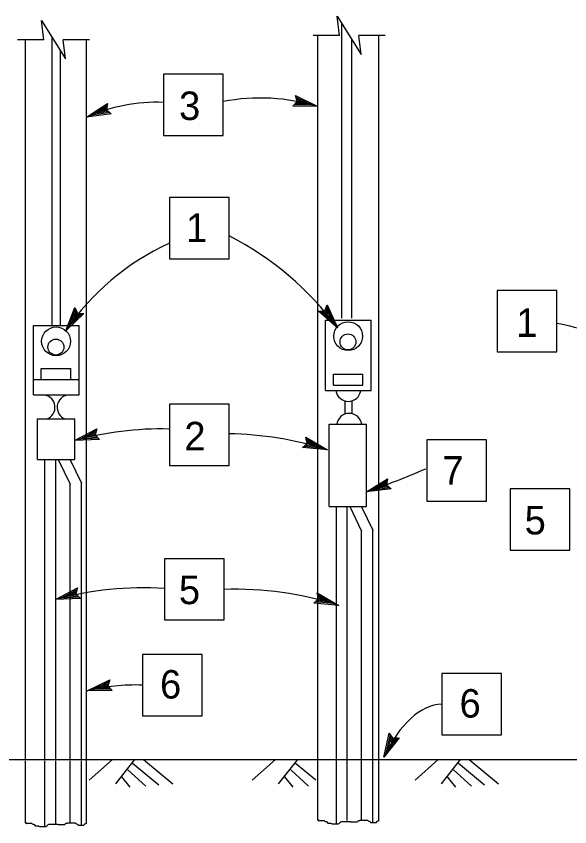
# Model space of a CAD drawing. Extents: x -894 to 866, y -472 to 714.
# Drawn here: x -728.4 to -592.5, y 112.6 to 311.7 of the extents above; entities that cross this region are included whole.
import ezdxf

# ---------------------------------------------------------------- set-up
doc = ezdxf.new("R2010")
doc.units = 0
doc.layers.add('es_CELL-anno', color=7, linetype='Continuous')
doc.layers.add('es_CELL-MISC-COMPONENTS', color=7, linetype='Continuous')

msp = doc.modelspace()

# ---------------------------------------------------------------- linework, layer by layer
at = {"layer": 'es_CELL-anno'}
for p, q in [((-659.42, 290.72), (-659.88, 292.21)), ((-659.88, 292.21), (-659.88, 292.21)), ((-659.88, 292.21), (-654.37, 289.5)), ((-659.76, 291.81), (-655.71, 289.82)), ((-659.61, 291.41), (-657.05, 290.15)), ((-659.53, 291.03), (-658.4, 290.47)), ((-711.19, 286.94), (-706.02, 290.26)), ((-709.88, 287.42), (-706.11, 289.84)), ((-708.59, 287.89), (-706.16, 289.46)), ((-707.3, 288.37), (-706.26, 289.04)), ((-706.02, 290.26), (-706.31, 288.74)), ((-706.02, 290.26), (-706.02, 290.26)), ((-660.51, 289.62), (-659.42, 290.72)), ((-654.37, 289.5), (-660.51, 289.62)), ((-660.51, 289.62), (-660.51, 289.62)), ((-655.72, 289.82), (-660.2, 289.91)), ((-657.05, 290.15), (-659.95, 290.2)), ((-658.4, 290.47), (-659.63, 290.5)), ((-654.37, 289.5), (-654.37, 289.5)), ((-705.09, 287.75), (-711.19, 286.94)), ((-711.19, 286.94), (-711.19, 286.94)), ((-705.42, 288.01), (-709.89, 287.41)), ((-705.76, 288.27), (-708.59, 287.89)), ((-706.05, 288.53), (-707.3, 288.37)), ((-706.31, 288.74), (-705.09, 287.75)), ((-705.09, 287.75), (-705.09, 287.75)), ((-716.3, 234.44), (-714.02, 240.15)), ((-715.52, 235.59), (-713.86, 239.75)), ((-714.74, 236.72), (-713.67, 239.41)), ((-714.02, 240.15), (-714.02, 240.15)), ((-714.02, 240.15), (-713.37, 238.74)), ((-713.96, 237.86), (-713.5, 239.01)), ((-654.21, 239.2), (-652.67, 239.35)), ((-649.59, 235.15), (-654.21, 239.2)), ((-654.21, 239.2), (-654.21, 239.2)), ((-650.42, 236.27), (-653.78, 239.23)), ((-651.22, 237.38), (-653.4, 239.29)), ((-652.04, 238.5), (-652.97, 239.31)), ((-652.67, 239.35), (-652.06, 240.78)), ((-652.54, 239.65), (-652.04, 238.5)), ((-652.37, 240), (-651.22, 237.38)), ((-652.22, 240.4), (-650.41, 236.27)), ((-652.06, 240.78), (-652.06, 240.78)), ((-652.06, 240.78), (-649.59, 235.15)), ((-711.81, 238.65), (-716.3, 234.44)), ((-712.23, 238.67), (-715.52, 235.58)), ((-712.66, 238.68), (-714.74, 236.72)), ((-713.04, 238.73), (-713.96, 237.86)), ((-713.37, 238.74), (-711.81, 238.65)), ((-711.81, 238.65), (-711.81, 238.65)), ((-649.59, 235.15), (-649.59, 235.15)), ((-716.3, 234.44), (-716.3, 234.44)), ((-714.1, 207.45), (-708.66, 210.32)), ((-712.76, 207.82), (-708.79, 209.91)), ((-711.43, 208.18), (-708.87, 209.53)), ((-710.1, 208.54), (-709.01, 209.12)), ((-708.66, 210.32), (-709.08, 208.82)), ((-708.66, 210.32), (-708.66, 210.32)), ((-707.96, 207.74), (-714.1, 207.45)), ((-714.1, 207.45), (-714.1, 207.45)), ((-708.26, 208.03), (-712.77, 207.81)), ((-708.58, 208.31), (-711.43, 208.18)), ((-708.84, 208.6), (-710.1, 208.54)), ((-709.08, 208.82), (-707.96, 207.74)), ((-707.96, 207.74), (-707.96, 207.74)), ((-656.97, 206.74), (-657.32, 208.26)), ((-657.32, 208.26), (-657.32, 208.26)), ((-657.32, 208.26), (-652.01, 205.17)), ((-657.23, 207.85), (-653.32, 205.59)), ((-657.11, 207.44), (-654.64, 206)), ((-658.13, 205.71), (-656.97, 206.74)), ((-652.01, 205.17), (-658.13, 205.71)), ((-658.13, 205.71), (-658.13, 205.71)), ((-653.34, 205.59), (-657.8, 205.98)), ((-654.64, 206), (-657.52, 206.26)), ((-655.96, 206.42), (-657.19, 206.53)), ((-657.05, 207.05), (-655.96, 206.42)), ((-652.01, 205.17), (-652.01, 205.17)), ((-642.46, 194.82), (-637.24, 198.07)), ((-641.15, 195.28), (-637.35, 197.66)), ((-639.85, 195.74), (-637.4, 197.27)), ((-637.24, 198.07), (-637.55, 196.55)), ((-637.24, 198.07), (-637.24, 198.07)), ((-636.35, 195.56), (-642.46, 194.82)), ((-636.68, 195.82), (-641.16, 195.28)), ((-637.02, 196.08), (-639.85, 195.74)), ((-638.55, 196.2), (-637.5, 196.85)), ((-637.3, 196.35), (-638.55, 196.2)), ((-637.55, 196.55), (-636.35, 195.56)), ((-636.35, 195.56), (-636.35, 195.56)), ((-642.46, 194.82), (-642.46, 194.82)), ((-718.79, 168.4), (-713.36, 171.27)), ((-713.36, 171.27), (-713.78, 169.77)), ((-713.36, 171.27), (-713.36, 171.27)), ((-717.45, 168.77), (-713.49, 170.86)), ((-716.13, 169.13), (-713.57, 170.48)), ((-714.8, 169.49), (-713.7, 170.07)), ((-713.54, 169.55), (-714.8, 169.49)), ((-713.78, 169.77), (-712.65, 168.69)), ((-654.19, 168.54), (-654.55, 170.06)), ((-654.55, 170.06), (-654.55, 170.06)), ((-654.55, 170.06), (-649.23, 166.97)), ((-654.45, 169.66), (-650.55, 167.39)), ((-712.65, 168.69), (-718.79, 168.4)), ((-718.79, 168.4), (-718.79, 168.4)), ((-712.96, 168.98), (-717.46, 168.76)), ((-713.28, 169.26), (-716.13, 169.13)), ((-712.65, 168.69), (-712.65, 168.69)), ((-655.36, 167.51), (-654.19, 168.54)), ((-649.23, 166.97), (-655.36, 167.51)), ((-655.36, 167.51), (-655.36, 167.51)), ((-650.56, 167.39), (-655.02, 167.79)), ((-651.87, 167.81), (-654.75, 168.06)), ((-653.18, 168.23), (-654.42, 168.33)), ((-654.34, 169.24), (-651.87, 167.81)), ((-654.27, 168.86), (-653.18, 168.23)), ((-649.23, 166.97), (-649.23, 166.97)), ((-711, 145.95), (-705.48, 148.65)), ((-709.64, 146.28), (-705.62, 148.25)), ((-708.31, 146.6), (-705.71, 147.87)), ((-706.97, 146.92), (-705.86, 147.47)), ((-705.48, 148.65), (-705.94, 147.17)), ((-705.48, 148.65), (-705.48, 148.65)), ((-704.85, 146.06), (-711, 145.95)), ((-711, 145.95), (-711, 145.95)), ((-705.14, 146.35), (-709.65, 146.27)), ((-705.45, 146.65), (-708.31, 146.6)), ((-705.71, 146.94), (-706.97, 146.92)), ((-705.94, 147.17), (-704.85, 146.06)), ((-704.85, 146.06), (-704.85, 146.06))]:
    msp.add_line(p, q, dxfattribs=at)
for points in [[(-692.27, 297.47), (-692.27, 282.41), (-677.64, 282.41), (-677.64, 297.47)], [(-690.77, 267.17), (-690.77, 252.11), (-676.15, 252.11), (-676.15, 267.17)], [(-610.33, 244.33), (-610.33, 229.28), (-595.7, 229.28), (-595.7, 244.33)], [(-690.77, 216.38), (-690.77, 201.32), (-676.15, 201.32), (-676.15, 216.38)], [(-627.61, 207.63), (-627.61, 192.58), (-612.99, 192.58), (-612.99, 207.63)], [(-607.14, 195.56), (-607.14, 180.51), (-592.52, 180.51), (-592.52, 195.56)], [(-692.04, 178.43), (-692.04, 163.37), (-677.41, 163.37), (-677.41, 178.43)], [(-697.44, 154.91), (-697.44, 139.85), (-682.81, 139.85), (-682.81, 154.91)], [(-623.91, 150.23), (-623.91, 135.17), (-609.28, 135.17), (-609.28, 150.23)], [(-634.45, 134.41), (-638.18, 129.64), (-636.83, 135.54), (-636.6, 135.2), (-637.59, 130.88), (-634.86, 134.37), (-635.26, 134.33), (-637.01, 132.1), (-636.38, 134.86), (-636.15, 134.52), (-636.42, 133.32), (-635.67, 134.29), (-635.98, 134.26), (-636.83, 135.54), (-635.98, 134.26)]]:
    msp.add_lwpolyline(points, close=True, dxfattribs=at)
for centre, radius, start, end in [((-668.47, 243.66), 47.95, 72.8967, 101.0231), ((-693.82, 247.34), 43.23, 87.9364, 113.6795), ((-710.36, 190.56), 75.37, 36.2719, 63.0063), ((-665.16, 199.66), 61.84, 114.664, 145.7754), ((-606.3, 177.72), 59.45, 62.622, 79.7544), ((-692.81, 129.6), 80.71, 88.6766, 105.2926), ((-677.69, 123.93), 85.2, 72.456, 89.0871), ((-724.72, 427.05), 246.37, 289.5051, 293.1572), ((-697.51, 90.55), 80.71, 86.1174, 105.2926), ((-674.92, 85.73), 85.2, 72.456, 91.6794), ((-698.87, 95.87), 51.53, 88.4132, 103.6134)]:
    msp.add_arc(centre, radius, start, end, dxfattribs=at)
msp.add_ellipse((-623.55, 93.37), major_axis=(0, 49.33), ratio=0.437339, start_param=0.01657, end_param=0.744911, dxfattribs=at)
at = {"layer": 'es_CELL-MISC-COMPONENTS'}
for p, q in [((-648.58, 310.02), (-648.58, 237.52)), ((-649.04, 306.98), (-655.54, 306.98)), ((-654.37, 129.11), (-654.37, 306.98)), ((-637.82, 306.98), (-644.32, 306.98)), ((-639.37, 129.09), (-639.37, 306.98)), ((-721.64, 305.93), (-728.13, 305.93)), ((-726.19, 129.09), (-726.19, 305.93)), ((-719.69, 306.46), (-719.69, 235.77)), ((-710.42, 305.93), (-716.91, 305.93)), ((-711.19, 129.09), (-711.19, 305.93)), ((-646.14, 306.11), (-646.14, 237.52)), ((-717.69, 303.39), (-717.69, 235.77)), ((-652.47, 237.03), (-641.3, 237.03)), ((-652.47, 219.75), (-652.47, 237.03)), ((-641.3, 219.75), (-641.3, 237.03)), ((-724.19, 235.76), (-713.02, 235.76)), ((-724.19, 218.66), (-724.19, 235.76)), ((-713.02, 218.66), (-713.02, 235.76)), ((-722.28, 225.19), (-715.05, 225.19)), ((-722.28, 222.48), (-722.28, 225.19)), ((-715.05, 222.48), (-715.05, 225.19)), ((-650.56, 223.75), (-643.33, 223.75)), ((-650.56, 221.1), (-650.56, 223.75)), ((-643.33, 221.1), (-643.33, 223.75)), ((-724.19, 222.48), (-713.02, 222.48)), ((-650.56, 221.1), (-643.33, 221.1)), ((-652.47, 219.75), (-641.3, 219.75)), ((-724.19, 218.66), (-713.02, 218.66)), ((-647.7, 213.91), (-647.7, 217.21)), ((-645.97, 214), (-645.97, 217.21)), ((-723.18, 212.76), (-714.03, 212.76)), ((-723.18, 202.76), (-723.18, 212.76)), ((-714.03, 202.76), (-714.03, 212.76)), ((-651.59, 211.47), (-642.45, 211.47)), ((-651.59, 191.29), (-651.59, 211.47)), ((-642.45, 191.29), (-642.45, 211.47)), ((-723.18, 202.76), (-714.03, 202.76)), ((-721.42, 129.04), (-721.42, 202.67)), ((-718.75, 129.09), (-718.75, 202.58)), ((-718.14, 202.77), (-715.21, 196.73)), ((-715.21, 202.7), (-712.45, 197.01)), ((-715.21, 129.09), (-715.21, 196.73)), ((-712.45, 129.09), (-712.45, 197.01)), ((-651.59, 191.29), (-642.45, 191.29)), ((-649.83, 129.09), (-649.83, 191.29)), ((-647.16, 129.11), (-647.16, 191.29)), ((-646.55, 191.26), (-643.62, 185.22)), ((-643.67, 191.19), (-640.86, 185.41)), ((-643.62, 129.09), (-643.62, 185.22)), ((-640.86, 129.09), (-640.86, 185.41)), ((-726.19, 113.82), (-726.19, 128.8)), ((-721.42, 112.56), (-721.42, 128.8)), ((-718.75, 113.16), (-718.75, 128.8)), ((-715.21, 113.65), (-715.21, 128.8)), ((-712.45, 113.11), (-712.45, 128.8)), ((-711.19, 113.36), (-711.19, 129.11)), ((-704.8, 129.13), (-710.5, 124.05)), ((-699.4, 129.09), (-704.1, 123.11)), ((-699.86, 128.19), (-693.42, 122.89)), ((-697.2, 129.06), (-689.99, 123.13)), ((-664.8, 129.13), (-670.5, 124.05)), ((-659.4, 129.09), (-664.1, 123.11)), ((-659.86, 128.19), (-654.85, 124.07)), ((-654.37, 114.11), (-654.37, 129.18)), ((-649.83, 113.31), (-649.83, 129.18)), ((-647.16, 114.11), (-647.16, 129.18)), ((-643.62, 114.11), (-643.62, 129.18)), ((-640.86, 113.75), (-640.86, 129.18)), ((-639.37, 114.11), (-639.37, 129.18)), ((-624.8, 129.13), (-630.5, 124.05)), ((-619.4, 129.09), (-624.1, 123.11)), ((-619.86, 128.19), (-613.42, 122.89)), ((-617.2, 129.06), (-610, 123.13)), ((-701.04, 126.54), (-696.64, 122.54)), ((-661.04, 126.54), (-656.64, 122.54)), ((-621.04, 126.54), (-616.64, 122.54)), ((-702.6, 124.82), (-700.54, 122.29)), ((-662.6, 124.82), (-660.54, 122.29)), ((-622.6, 124.82), (-620.54, 122.29)), ((-726.19, 113.52), (-726.19, 113.82))]:
    msp.add_line(p, q, dxfattribs=at)
for points in [[(-649.04, 306.98), (-649.63, 311.7), (-643.73, 302.26), (-644.32, 306.98)], [(-721.64, 305.93), (-722.23, 310.66), (-716.32, 301.21), (-716.91, 305.93)], [(-790.5, 129.11), (-41.52, 129.11)]]:
    msp.add_lwpolyline(points, dxfattribs=at)
for centre, radius in [((-718.66, 231.84), 3.54), ((-646.94, 233.11), 3.54), ((-646.98, 231.69), 1.95), ((-718.7, 230.42), 1.95)]:
    msp.add_circle(centre, radius, dxfattribs=at)
for centre, radius, start, end in [((-646.89, 220.18), 3.1, 188.2953, 350.9557), ((-721.96, 215.62), 3.04, 290.3071, 83.1041), ((-715.36, 215.62), 3.04, 96.8959, 249.6929), ((-646.65, 211.03), 3.1, 9.0443, 172.9207)]:
    msp.add_arc(centre, radius, start, end, dxfattribs=at)
for points in [[(-726.04, 113.67), (-726.15, 113.43), (-725.71, 113.43), (-725.49, 113.43), (-725.27, 113.43), (-725.05, 113.43), (-724.83, 113.43), (-724.62, 113.43), (-724.4, 113.21), (-724.18, 113.21), (-723.85, 112.89), (-723.63, 112.78), (-723.41, 112.78), (-723.19, 112.78), (-722.98, 112.78), (-722.76, 112.67), (-722.54, 112.67), (-722.32, 112.67), (-722.1, 112.67), (-721.88, 112.67), (-721.55, 112.67), (-721.34, 112.67), (-721.12, 112.67), (-720.9, 112.78), (-720.68, 112.99), (-720.46, 113.21), (-720.24, 113.21), (-719.91, 113.21), (-719.7, 113.21), (-719.48, 113.21), (-719.26, 113.21), (-718.93, 113.21), (-718.6, 113.21), (-718.27, 113.21), (-718.06, 113.1), (-717.84, 113.1), (-717.62, 113.1), (-717.29, 113.1), (-717.07, 113.1), (-716.85, 113.1), (-716.63, 113.1), (-716.42, 113.21), (-716.2, 113.43), (-715.98, 113.43), (-715.76, 113.54), (-715.54, 113.54), (-715.32, 113.54), (-714.99, 113.54), (-714.78, 113.54), (-714.56, 113.54), (-714.34, 113.54), (-714.12, 113.54), (-713.9, 113.43), (-713.68, 113.32), (-713.46, 113.21), (-713.24, 112.99), (-712.92, 112.99), (-712.7, 112.99), (-712.48, 112.99), (-712.26, 112.99), (-712.04, 112.99), (-711.82, 112.99), (-711.71, 113.21), (-711.49, 113.32), (-711.28, 113.43), (-711.17, 113.54)], [(-654.23, 114.33), (-654.34, 114.09), (-653.9, 114.09), (-653.68, 114.09), (-653.46, 114.09), (-653.24, 114.09), (-653.02, 114.09), (-652.81, 114.09), (-652.59, 113.87), (-652.37, 113.87), (-652.04, 113.54), (-651.82, 113.43), (-651.6, 113.43), (-651.38, 113.43), (-651.17, 113.43), (-650.95, 113.32), (-650.73, 113.32), (-650.51, 113.32), (-650.29, 113.32), (-650.07, 113.32), (-649.74, 113.32), (-649.53, 113.32), (-649.31, 113.32), (-649.09, 113.43), (-648.87, 113.65), (-648.65, 113.87), (-648.43, 113.87), (-648.1, 113.87), (-647.89, 113.87), (-647.67, 113.87), (-647.45, 113.87), (-647.12, 113.87), (-646.79, 113.87), (-646.46, 113.87), (-646.25, 113.76), (-646.03, 113.76), (-645.81, 113.76), (-645.48, 113.76), (-645.26, 113.76), (-645.04, 113.76), (-644.82, 113.76), (-644.6, 113.87), (-644.39, 114.09), (-644.17, 114.09), (-643.95, 114.2), (-643.73, 114.2), (-643.51, 114.2), (-643.18, 114.2), (-642.96, 114.2), (-642.75, 114.2), (-642.53, 114.2), (-642.31, 114.2), (-642.09, 114.09), (-641.87, 113.98), (-641.65, 113.87), (-641.43, 113.65), (-641.11, 113.65), (-640.89, 113.65), (-640.67, 113.65), (-640.45, 113.65), (-640.23, 113.65), (-640.01, 113.65), (-639.9, 113.87), (-639.68, 113.98), (-639.47, 114.09), (-639.36, 114.2)]]:
    msp.add_spline(points, degree=3, dxfattribs=at)

# ---------------------------------------------------------------- texts
at = {"layer": 'es_CELL-anno'}
for s, p in [('3', (-688.45, 286.2)), ('1', (-686.77, 256.24)), ('1', (-605.67, 232.93)), ('2', (-687.16, 205.05)), ('7', (-623.8, 196.62)), ('5', (-603.6, 184.39)), ('5', (-688.5, 167.26)), ('6', (-693.13, 144.07)), ('6', (-619.59, 139.39))]:
    msp.add_text(s, height=7, dxfattribs=at).set_placement(p)

doc.saveas('drawing.dxf')
